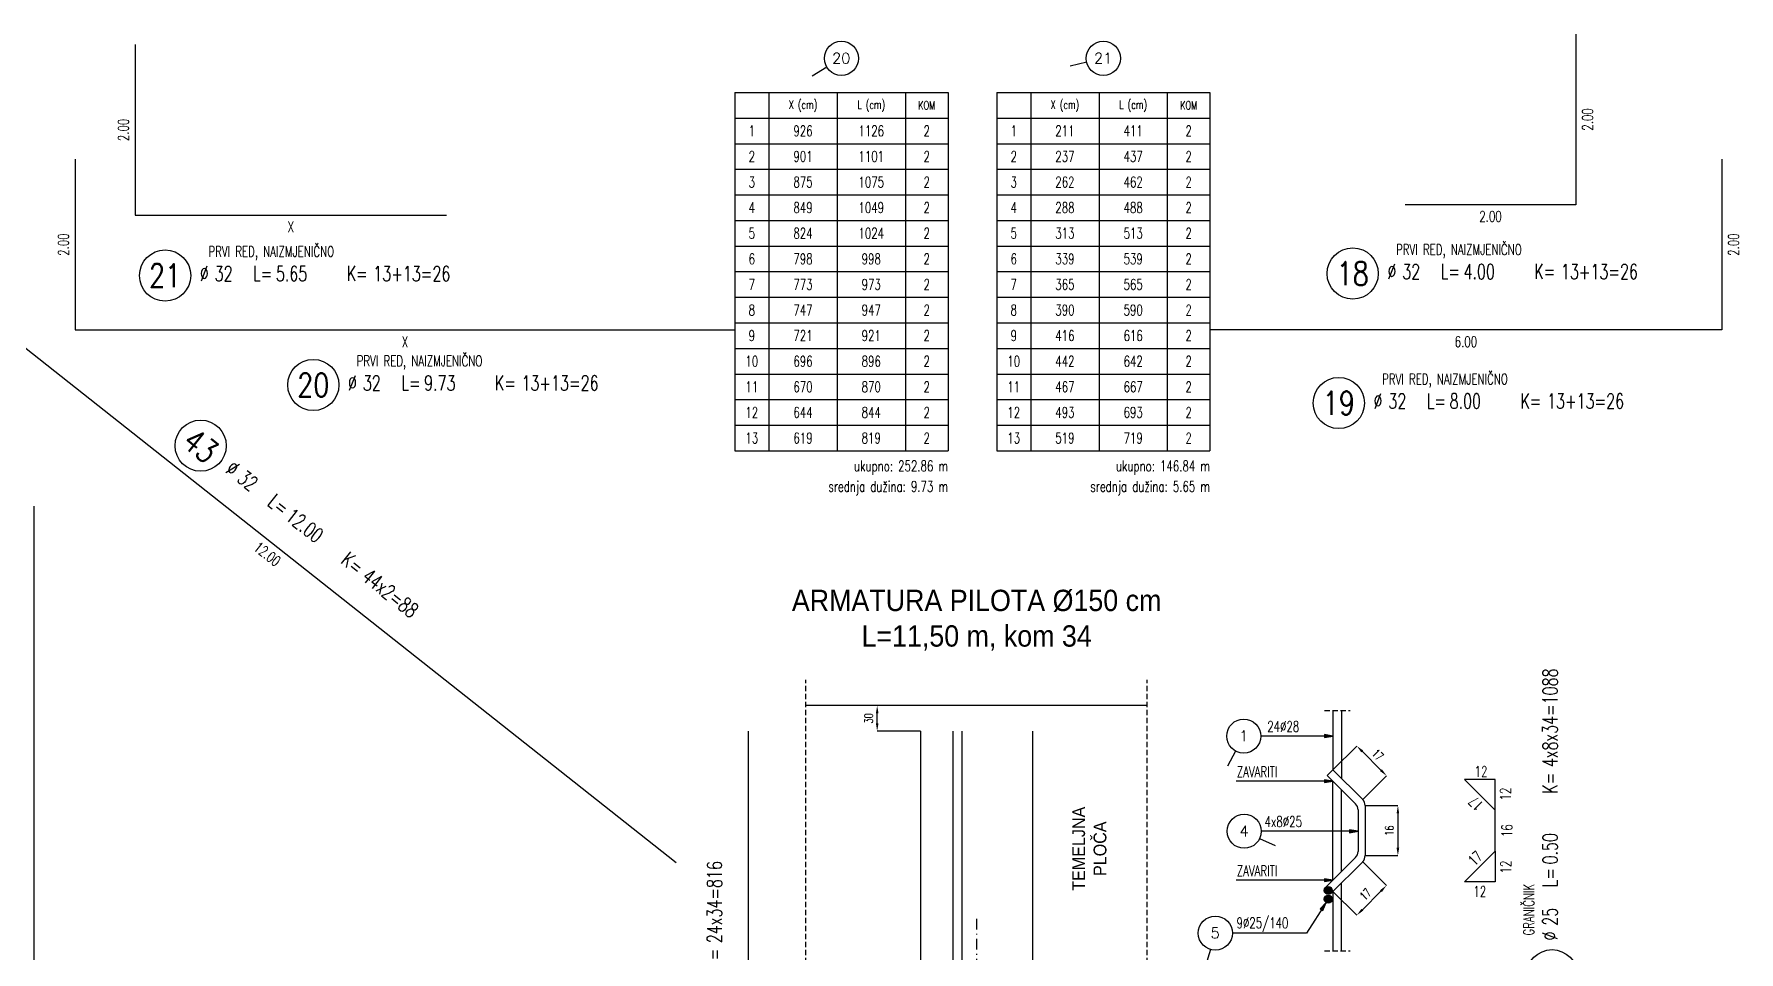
# Model space of a CAD drawing. Extents: x 25615 to 36352, y 68211 to 72666.
# Drawn here: x 28247 to 30245, y 69952 to 71028 of the extents above; entities that cross this region are included whole.
import ezdxf
from ezdxf.enums import TextEntityAlignment as Align

# ---------------------------------------------------------------- set-up
doc = ezdxf.new("R2010")
doc.units = 0
doc.header["$LTSCALE"] = 50
doc.header["$PDMODE"] = 34
doc.header["$PDSIZE"] = 5
doc.linetypes.add('CENTER', pattern=[0.47, 0.25, -0.1, 0.02, -0.1])
doc.linetypes.add('HIDDEN2', pattern=[0.1875, 0.125, -0.0625])
doc.layers.get('DEFPOINTS').update_dxf_attribs({"linetype": 'CONTINUOUS'})
for name, color, linetype in [('ARM', 1, 'CONTINUOUS'), ('ARM-I', 6, 'CONTINUOUS'), ('BETON', 7, 'CONTINUOUS'), ('CRTICA', 7, 'CONTINUOUS'), ('KOTE', 4, 'CONTINUOUS'), ('NEVIDLJIVO', 9, 'HIDDEN2'), ('OSI', 2, 'CENTER'), ('TANKO', 8, 'CONTINUOUS'), ('TEKST', 7, 'CONTINUOUS')]:
    doc.layers.add(name, color=color, linetype=linetype)
doc.styles.add('KOTE', font='romans.shx', dxfattribs={"width": 0.7})
doc.styles.get("Standard").update_dxf_attribs({"font": 'romans.shx', "width": 0.9})
doc.dimstyles.new('M-50', dxfattribs={"dimscale": 50, "dimtxt": 0.2, "dimasz": 0.185, "dimexe": 0, "dimexo": 0, "dimgap": 0.1, "dimtad": 1, "dimdec": 0, "dimzin": 0, "dimdsep": 46, "dimtxsty": 'KOTE', "dimcen": 0.09, "dimclrd": 256, "dimclre": 256, "dimclrt": 2, "dimadec": 0, "dimazin": 0, "dimtfac": 1, "dimtdec": 0, "dimtix": 1, "dimtmove": 2, "dimatfit": 3, "dimfxl": 0, "dimtolj": 1, "dimtzin": 0, "dimarcsym": 0})

# ---------------------------------------------------------------- blocks, each defined once
blk = doc.blocks.new('*D287')
at = {"layer": 'DEFPOINTS', "color": 0}
for p in [(29769.6, 70165.2), (29832.4, 70158.3), (29804.5, 70130.3)]:
    blk.add_point(p, dxfattribs=at)
at = {"layer": 'TANKO', "lineweight": -2}
for p, q in [((29769.6, 70165.2), (29797.6, 70193.1)), ((29804.1, 70186.6), (29825.9, 70164.8)), ((29804.5, 70130.3), (29832.4, 70158.3))]:
    blk.add_line(p, q, dxfattribs=at)
at = {"layer": 'TANKO'}
for points in [[(29805.2, 70187.7), (29803, 70185.5), (29797.6, 70193.1)], [(29827, 70165.9), (29824.8, 70163.7), (29832.4, 70158.3)]]:
    blk.add_solid(points, dxfattribs=at)
at = {"layer": 'TANKO', "color": 2, "insert": (29822.1, 70182.8), "char_height": 10, "attachment_point": 5, "rotation": 315.02, "style": 'KOTE'}
blk.add_mtext('\\A1;{\\fRomanS|b0|i0|c238|p2;17}', dxfattribs=at)
blk = doc.blocks.new('*D288')
at = {"layer": 'DEFPOINTS', "color": 0}
for p in [(29804.5, 70057.5), (29769.6, 70022.7), (29832.4, 70029.6)]:
    blk.add_point(p, dxfattribs=at)
at = {"layer": 'TANKO', "lineweight": -2}
for p, q in [((29804.5, 70057.5), (29832.4, 70029.6)), ((29769.6, 70022.7), (29797.6, 69994.7)), ((29804.1, 70001.2), (29825.9, 70023))]:
    blk.add_line(p, q, dxfattribs=at)
at = {"layer": 'TANKO'}
for points in [[(29824.8, 70024.1), (29827, 70021.9), (29832.4, 70029.6)], [(29803, 70002.3), (29805.2, 70000.2), (29797.6, 69994.7)]]:
    blk.add_solid(points, dxfattribs=at)
at = {"layer": 'TANKO', "color": 2, "insert": (29807.9, 70019.2), "char_height": 10, "attachment_point": 5, "rotation": 44.98, "style": 'KOTE'}
blk.add_mtext('\\A1;{\\fRomanS|b0|i0|c238|p2;17}', dxfattribs=at)
blk = doc.blocks.new('*D289')
at = {"layer": 'DEFPOINTS', "color": 0}
for p in [(29807.4, 70123.2), (29807.4, 70064.6), (29845.8, 70064.6)]:
    blk.add_point(p, dxfattribs=at)
at = {"layer": 'TANKO', "lineweight": -2}
for p, q in [((29807.4, 70123.2), (29845.8, 70123.2)), ((29845.8, 70114), (29845.8, 70073.8)), ((29807.4, 70064.6), (29845.8, 70064.6))]:
    blk.add_line(p, q, dxfattribs=at)
at = {"layer": 'TANKO'}
for points in [[(29844.2, 70114), (29847.3, 70114), (29845.8, 70123.2)], [(29844.2, 70073.8), (29847.3, 70073.8), (29845.8, 70064.6)]]:
    blk.add_solid(points, dxfattribs=at)
at = {"layer": 'TANKO', "color": 2, "insert": (29835.7, 70093.9), "char_height": 10, "attachment_point": 5, "rotation": 90, "style": 'KOTE'}
blk.add_mtext('\\A1;{\\fRomanS|b0|i0|c238|p2;16}', dxfattribs=at)
blk = doc.blocks.new('STR')
at = {"layer": 'KOTE', "color": 9}
blk.add_lwpolyline([(-1, 0.17), (-1, -0.17), (0, 0)], close=True, dxfattribs=at)
at = {"layer": 'KOTE', "color": 9, "linetype": 'ByBlock'}
blk.add_solid([(-1, 0.17), (-1, -0.17), (0, 0)], dxfattribs=at)
blk = doc.blocks.new('P')
at = {"layer": 'KOTE'}
blk.add_circle((0, 0), 0.4, dxfattribs=at)
blk.add_attdef('P', text='', height=0.25, dxfattribs=at).set_placement((-0.004, 0.004), align=Align.MIDDLE)
blk = doc.blocks.new('POZ')
at = {"layer": 'ARM-I'}
blk.add_circle((0, 0), 0.6, dxfattribs=at)
at = {"layer": 'ARM', "width": 0.7}
for s, p in [('%%c', (0.814, -0.125)), ('L=', (2.064, -0.125)), ('K=', (4.256, -0.125))]:
    blk.add_text(s, height=0.35, dxfattribs=at).set_placement(p)
for tag, p in [('VA', (0.879, 0.435)), ('FI', (1.162, -0.13)), ('DUZ', (2.598, -0.13)), ('KOM', (4.881, -0.13))]:
    blk.add_attdef(tag, p, '', height=0.35, dxfattribs=at)
at = {"layer": 'ARM', "width": 0.7, "flags": 1}
for tag, p in [('TIP', (1.038, -0.896)), ('A', (1.162, -1.411)), ('B', (1.162, -1.918)), ('C', (1.162, -2.426)), ('D', (1.162, -2.934)), ('E', (1.162, -3.441)), ('F', (1.162, -3.949)), ('G', (1.162, -4.457)), ('H', (1.162, -4.964)), ('I', (1.162, -5.472)), ('J', (1.162, -5.98)), ('K', (1.162, -6.487)), ('L', (1.162, -6.995)), ('M', (1.162, -7.503)), ('N', (1.162, -8.011))]:
    blk.add_attdef(tag, p, '', height=0.35, dxfattribs=at)
at = {"layer": 'ARM-I', "width": 0.8}
blk.add_attdef('POZ', text='', height=0.55, dxfattribs=at).set_placement((0, 0), align=Align.MIDDLE)
blk = doc.blocks.new('*D324')
at = {"layer": 'DEFPOINTS', "color": 0}
for p in [(29235.4, 70240.5), (29286.4, 70240.5), (29286.4, 70210.5)]:
    blk.add_point(p, dxfattribs=at)
at = {"layer": 'TANKO', "lineweight": -2}
for p, q in [((29286.4, 70240.5), (29235.4, 70240.5)), ((29235.4, 70219.8), (29235.4, 70231.3)), ((29286.4, 70210.5), (29235.4, 70210.5))]:
    blk.add_line(p, q, dxfattribs=at)
at = {"layer": 'TANKO'}
for points in [[(29233.9, 70231.3), (29237, 70231.3), (29235.4, 70240.5)], [(29233.9, 70219.8), (29237, 70219.8), (29235.4, 70210.5)]]:
    blk.add_solid(points, dxfattribs=at)
at = {"layer": 'TANKO', "color": 2, "insert": (29225.4, 70225.5), "char_height": 10, "attachment_point": 5, "rotation": 90, "style": 'KOTE'}
blk.add_mtext('\\A1;30', dxfattribs=at)

msp = doc.modelspace()

# ---------------------------------------------------------------- hatches: boundary and pattern name
at = {"layer": 'ARM'}
h = msp.add_hatch(color=256, dxfattribs=at)
edge = h.paths.add_edge_path()
edge.add_arc((29764.1, 70013.6), 4.68, 0, 360)
edge = h.paths.add_edge_path()
edge.add_arc((29764.1, 70023.8), 4.68, 0, 360)

# ---------------------------------------------------------------- linework, layer by layer
for p, q in [((29769.6, 70234.8), (29769.6, 70165.2)), ((29779.8, 70234.8), (29779.8, 70155)), ((29286.4, 70210.5), (29286.4, 68800.5)), ((29324.2, 70210.5), (29324.2, 68800.5)), ((29334.7, 70210.5), (29334.7, 68800.5)), ((29417.6, 70210.5), (29417.6, 68800.5)), ((29769.6, 70165.2), (29763, 70158.5)), ((29763, 70158.5), (29796.1, 70125.4)), ((29769.6, 70165.2), (29804.5, 70130.3)), ((29769.6, 70035.9), (29769.6, 70151.9)), ((29779.8, 70046.1), (29779.8, 70141.7)), ((29799.1, 70118.4), (29799.1, 70069.4)), ((29807.4, 70123.2), (29807.4, 70064.6)), ((29760.8, 70027.1), (29796.1, 70062.4)), ((29767.5, 70020.5), (29804.5, 70057.5)), ((29769.6, 70022.7), (29769.6, 69953)), ((29779.8, 69953), (29779.8, 70032.8))]:
    msp.add_line(p, q, dxfattribs=at)
for centre in [(29764.1, 70023.8), (29764.1, 70013.6)]:
    msp.add_circle(centre, 4.68, dxfattribs=at)
for centre, start, end in [((29789.1, 70118.4), 0, 45.02), ((29797.4, 70123.2), 0, 45.02), ((29789.1, 70069.4), 314.98, 0), ((29797.4, 70064.6), 314.98, 0)]:
    msp.add_arc(centre, 10, start, end, dxfattribs=at)
at = {"layer": 'ARM-I', "elevation": 0}
for points in [[(30054.3, 71027.5), (30054.3, 70827.5), (29854.3, 70827.5)], [(28365.6, 71015.2), (28365.6, 70815.2), (28730.6, 70815.2)], [(28295.5, 70880.8), (28295.5, 70680.8), (29068.5, 70680.8)], [(30225.5, 70880.8), (30225.5, 70680.8), (29625.5, 70680.8)], [(28247.4, 69374.3), (28247.4, 70474.3)]]:
    msp.add_lwpolyline(points, dxfattribs=at)
at = {"layer": 'ARM-I'}
for points in [[(28058.4, 70801), (28999.7, 70056.7)], [(29084.5, 69505.5), (29084.5, 70210.5)], [(29923.8, 70033.9), (29959.8, 70069.9), (29959.8, 70117.9), (29923.8, 70153.9)]]:
    msp.add_lwpolyline(points, dxfattribs=at)
at = {"layer": 'BETON'}
msp.add_line((29552, 70240.5), (29152, 70240.5), dxfattribs=at)
at = {"layer": 'CRTICA'}
for p, q in [((29176.5, 70988.6, 0), (29159.4, 70978.1, 0)), ((29481, 70994.6, 0), (29461.5, 70990.1, 0)), ((29655.5, 70187.1), (29646, 70169.6)), ((29683.7, 70084.7), (29701.8, 70076.3)), ((29626, 69954.6), (29620.1, 69935.5))]:
    msp.add_line(p, q, dxfattribs=at)
at = {"layer": 'NEVIDLJIVO'}
for p, q in [((29152, 69910.5), (29152, 70270.5)), ((29552, 69910.5), (29552, 70270.5)), ((29759.6, 70234.8), (29789.8, 70234.8)), ((29759.6, 69953), (29789.8, 69953))]:
    msp.add_line(p, q, dxfattribs=at)
at = {"layer": 'OSI'}
msp.add_line((29352, 69990.5), (29352, 68740.5), dxfattribs=at)
at = {"layer": 'TANKO'}
for p, q in [((29068.5, 70959.1, 0), (29318.5, 70959.1, 0)), ((29068.5, 70959.1, 0), (29068.5, 70539.1, 0)), ((29108.5, 70959.1, 0), (29108.5, 70539.1, 0)), ((29188.5, 70959.1, 0), (29188.5, 70539.1, 0)), ((29268.5, 70959.1, 0), (29268.5, 70539.1, 0)), ((29318.5, 70959.1, 0), (29318.5, 70539.1, 0)), ((29375.5, 70959.1, 0), (29625.5, 70959.1, 0)), ((29375.5, 70959.1, 0), (29375.5, 70539.1, 0)), ((29415.5, 70959.1, 0), (29415.5, 70539.1, 0)), ((29495.5, 70959.1, 0), (29495.5, 70539.1, 0)), ((29575.5, 70959.1, 0), (29575.5, 70539.1, 0)), ((29625.5, 70959.1, 0), (29625.5, 70539.1, 0)), ((29068.5, 70929.1, 0), (29318.5, 70929.1, 0)), ((29375.5, 70929.1, 0), (29625.5, 70929.1, 0)), ((29068.5, 70899.1, 0), (29318.5, 70899.1, 0)), ((29375.5, 70899.1, 0), (29625.5, 70899.1, 0)), ((29068.5, 70869.1, 0), (29318.5, 70869.1, 0)), ((29375.5, 70869.1, 0), (29625.5, 70869.1, 0)), ((29068.5, 70839.1, 0), (29318.5, 70839.1, 0)), ((29375.5, 70839.1, 0), (29625.5, 70839.1, 0)), ((29068.5, 70809.1, 0), (29318.5, 70809.1, 0)), ((29375.5, 70809.1, 0), (29625.5, 70809.1, 0)), ((29068.5, 70779.1, 0), (29318.5, 70779.1, 0)), ((29375.5, 70779.1, 0), (29625.5, 70779.1, 0)), ((29068.5, 70749.1, 0), (29318.5, 70749.1, 0)), ((29375.5, 70749.1, 0), (29625.5, 70749.1, 0)), ((29068.5, 70719.1, 0), (29318.5, 70719.1, 0)), ((29375.5, 70719.1, 0), (29625.5, 70719.1, 0)), ((29068.5, 70689.1, 0), (29318.5, 70689.1, 0)), ((29375.5, 70689.1, 0), (29625.5, 70689.1, 0)), ((29068.5, 70659.1, 0), (29318.5, 70659.1, 0)), ((29375.5, 70659.1, 0), (29625.5, 70659.1, 0)), ((29068.5, 70629.1, 0), (29318.5, 70629.1, 0)), ((29375.5, 70629.1, 0), (29625.5, 70629.1, 0)), ((29068.5, 70599.1, 0), (29318.5, 70599.1, 0)), ((29375.5, 70599.1, 0), (29625.5, 70599.1, 0)), ((29068.5, 70569.1, 0), (29318.5, 70569.1, 0)), ((29375.5, 70569.1, 0), (29625.5, 70569.1, 0)), ((29068.5, 70539.1, 0), (29318.5, 70539.1, 0)), ((29375.5, 70539.1, 0), (29625.5, 70539.1, 0)), ((29769.6, 70204.7), (29685.1, 70204.7)), ((29769.6, 70151.9), (29656.2, 70151.9)), ((29799.1, 70093.2), (29685.6, 70093.2)), ((29769.6, 70035.9), (29656.2, 70035.9)), ((29761.6, 70009.7), (29738.6, 69973.8)), ((29738.6, 69973.8), (29651.8, 69973.8))]:
    msp.add_line(p, q, dxfattribs=at)
for points in [[(29959.8, 70117.9), (29959.8, 70153.9), (29923.8, 70153.9)], [(29959.8, 70069.9), (29959.8, 70033.9), (29923.8, 70033.9)]]:
    msp.add_lwpolyline(points, dxfattribs=at)

# ---------------------------------------------------------------- block references
at = {"layer": 'KOTE', "xscale": 50, "yscale": 50, "zscale": 50}
for p, values in [((29792.8, 70746.9, 0), {'POZ': '18', 'FI': '32', 'DUZ': '4.00', 'KOM': '13+13=26'}), ((28400.8, 70744.5, 0), {'POZ': '21', 'FI': '32', 'DUZ': '5.65', 'KOM': '13+13=26'}), ((28574.5, 70616.3, 0), {'POZ': '20', 'FI': '32', 'DUZ': '9.73', 'KOM': '13+13=26'}), ((29776.5, 70595.1, 0), {'POZ': '19', 'FI': '32', 'DUZ': '8.00', 'KOM': '13+13=26'})]:
    msp.add_blockref('POZ', p, dxfattribs=at).add_auto_attribs(values)
for p, rotation, values in [((28442.5, 70545.1), 321.6666598909479, {'POZ': '43', 'FI': '32', 'DUZ': '12.00', 'KOM': '44x2=88'}), ((30026.4, 69924.4), 90, {'POZ': '4', 'FI': '25', 'DUZ': '0.50', 'KOM': '4x8x34=1088'}), ((29047, 69718), 90, {'POZ': '2', 'FI': '28', 'DUZ': '7.05', 'KOM': '24x34=816'})]:
    msp.add_blockref('POZ', p, dxfattribs=dict(at, rotation=rotation)).add_auto_attribs(values)
at = {"layer": 'KOTE'}
ref = msp.add_blockref('P', (29665.1, 70204.7), dxfattribs=dict(at, xscale=50, yscale=50, zscale=50))
ref.add_attrib('P', '1', dxfattribs={"height": 12.5}).set_placement((29664.9, 70204.9), align=Align.MIDDLE)
at = {"layer": 'KOTE', "xscale": 10, "yscale": 10, "zscale": 10}
for p in [(29769.6, 70204.7), (29769.6, 70151.9), (29799.1, 70093.2), (29769.6, 70035.9)]:
    msp.add_blockref('STR', p, dxfattribs=at)
at = {"layer": 'KOTE'}
ref = msp.add_blockref('P', (29665.6, 70093.2), dxfattribs=dict(at, xscale=50, yscale=50, zscale=50))
ref.add_attrib('P', '4', dxfattribs={"height": 12.5}).set_placement((29665.4, 70093.4), align=Align.MIDDLE)
ref = msp.add_blockref('P', (29631.8, 69973.8), dxfattribs=dict(at, xscale=50, yscale=50, zscale=50))
ref.add_attrib('P', '5', dxfattribs={"height": 12.5}).set_placement((29631.6, 69974), align=Align.MIDDLE)
at = {"layer": 'TANKO'}
ref = msp.add_blockref('P', (29193.5, 70999.1, 0), dxfattribs=dict(at, xscale=50, yscale=50, zscale=50))
ref.add_attrib('P', '20', dxfattribs={"layer": 'KOTE', "height": 12.5}).set_placement((29193.3, 70999.3, 0), align=Align.MIDDLE)
ref = msp.add_blockref('P', (29500.5, 70999.1, 0), dxfattribs=dict(at, xscale=50, yscale=50, zscale=50))
ref.add_attrib('P', '21', dxfattribs={"layer": 'KOTE', "height": 12.5}).set_placement((29500.3, 70999.3, 0), align=Align.MIDDLE)
at = {"layer": 'TANKO', "xscale": 10, "yscale": 10, "zscale": 10, "rotation": 57.40762495746308}
msp.add_blockref('STR', (29761.6, 70009.7), dxfattribs=at)

# ---------------------------------------------------------------- texts
at = {"layer": 'KOTE', "style": 'KOTE', "width": 0.7}
for s, rotation, p in [('2.00', 90, (30068.1, 70927.5, 0)), ('2.00', 90, (28351.9, 70915.2, 0)), ('2.00', 90, (28281.7, 70780.8, 0)), ('2.00', 90, (30239.2, 70780.8, 0)), ('12.00', 321.6667, (28520.6, 70418.1)), ('12', 90, (29971.8, 70136.8)), ('17', 135, (29937.2, 70125.6)), ('16', 90, (29973.6, 70093.9)), ('17', 45, (29936.5, 70061.5)), ('12', 90, (29972.1, 70051.3)), ('GRANIČNIK', 90, (29997.4, 70001.3))]:
    msp.add_text(s, height=12.5, rotation=rotation, dxfattribs=at).set_placement(p, align=Align.MIDDLE)
for s, p in [('2.00', (29954.3, 70813.8, 0)), ('X', (28548.1, 70801.5, 0)), ('PRVI RED, NAIZMJENIČNO', (28525.3, 70772.6, 0)), ('PRVI RED, NAIZMJENIČNO', (29917.3, 70774.9, 0)), ('X', (28682, 70667, 0)), ('6.00', (29925.5, 70667, 0)), ('PRVI RED, NAIZMJENIČNO', (28699, 70644.3, 0)), ('PRVI RED, NAIZMJENIČNO', (29901, 70623.1, 0)), ('24%%c28', (29711.4, 70216)), ('ZAVARITI', (29680.7, 70162.8)), ('12', (29943.3, 70163.4)), ('4x8%%c25', (29711.4, 70104.5)), ('ZAVARITI', (29680.7, 70046.8)), ('12', (29941.8, 70022.6)), ('9%%C25/140', (29687, 69984.9))]:
    msp.add_text(s, height=12.5, dxfattribs=at).set_placement(p, align=Align.MIDDLE)
at = {"layer": 'TANKO', "style": 'KOTE', "width": 0.7}
for s, height, p in [('X (cm)', 10, (29148.5, 70944.1, 0)), ('L (cm)', 10, (29228.5, 70944.1, 0)), ('KOM', 10, (29293.5, 70944.1, 0)), ('X (cm)', 10, (29455.5, 70944.1, 0)), ('L (cm)', 10, (29535.5, 70944.1, 0)), ('KOM', 10, (29600.5, 70944.1, 0)), ('1', 12.5, (29088.5, 70914.1, 0)), ('926', 12.5, (29148.5, 70914.1, 0)), ('1126', 12.5, (29228.5, 70914.1, 0)), ('2', 12.5, (29293.5, 70914.1, 0)), ('1', 12.5, (29395.5, 70914.1, 0)), ('211', 12.5, (29455.5, 70914.1, 0)), ('411', 12.5, (29535.5, 70914.1, 0)), ('2', 12.5, (29600.5, 70914.1, 0)), ('2', 12.5, (29088.5, 70884.1, 0)), ('901', 12.5, (29148.5, 70884.1, 0)), ('1101', 12.5, (29228.5, 70884.1, 0)), ('2', 12.5, (29293.5, 70884.1, 0)), ('2', 12.5, (29395.5, 70884.1, 0)), ('237', 12.5, (29455.5, 70884.1, 0)), ('437', 12.5, (29535.5, 70884.1, 0)), ('2', 12.5, (29600.5, 70884.1, 0)), ('3', 12.5, (29088.5, 70854.1, 0)), ('875', 12.5, (29148.5, 70854.1, 0)), ('1075', 12.5, (29228.5, 70854.1, 0)), ('2', 12.5, (29293.5, 70854.1, 0)), ('3', 12.5, (29395.5, 70854.1, 0)), ('262', 12.5, (29455.5, 70854.1, 0)), ('462', 12.5, (29535.5, 70854.1, 0)), ('2', 12.5, (29600.5, 70854.1, 0)), ('4', 12.5, (29088.5, 70824.1, 0)), ('849', 12.5, (29148.5, 70824.1, 0)), ('1049', 12.5, (29228.5, 70824.1, 0)), ('2', 12.5, (29293.5, 70824.1, 0)), ('4', 12.5, (29395.5, 70824.1, 0)), ('288', 12.5, (29455.5, 70824.1, 0)), ('488', 12.5, (29535.5, 70824.1, 0)), ('2', 12.5, (29600.5, 70824.1, 0)), ('5', 12.5, (29088.5, 70794.1, 0)), ('824', 12.5, (29148.5, 70794.1, 0)), ('1024', 12.5, (29228.5, 70794.1, 0)), ('2', 12.5, (29293.5, 70794.1, 0)), ('5', 12.5, (29395.5, 70794.1, 0)), ('313', 12.5, (29455.5, 70794.1, 0)), ('513', 12.5, (29535.5, 70794.1, 0)), ('2', 12.5, (29600.5, 70794.1, 0)), ('6', 12.5, (29088.5, 70764.1, 0)), ('798', 12.5, (29148.5, 70764.1, 0)), ('998', 12.5, (29228.5, 70764.1, 0)), ('2', 12.5, (29293.5, 70764.1, 0)), ('6', 12.5, (29395.5, 70764.1, 0)), ('339', 12.5, (29455.5, 70764.1, 0)), ('539', 12.5, (29535.5, 70764.1, 0)), ('2', 12.5, (29600.5, 70764.1, 0)), ('7', 12.5, (29088.5, 70734.1, 0)), ('773', 12.5, (29148.5, 70734.1, 0)), ('973', 12.5, (29228.5, 70734.1, 0)), ('2', 12.5, (29293.5, 70734.1, 0)), ('7', 12.5, (29395.5, 70734.1, 0)), ('365', 12.5, (29455.5, 70734.1, 0)), ('565', 12.5, (29535.5, 70734.1, 0)), ('2', 12.5, (29600.5, 70734.1, 0)), ('8', 12.5, (29088.5, 70704.1, 0)), ('747', 12.5, (29148.5, 70704.1, 0)), ('947', 12.5, (29228.5, 70704.1, 0)), ('2', 12.5, (29293.5, 70704.1, 0)), ('8', 12.5, (29395.5, 70704.1, 0)), ('390', 12.5, (29455.5, 70704.1, 0)), ('590', 12.5, (29535.5, 70704.1, 0)), ('2', 12.5, (29600.5, 70704.1, 0)), ('9', 12.5, (29088.5, 70674.1, 0)), ('721', 12.5, (29148.5, 70674.1, 0)), ('921', 12.5, (29228.5, 70674.1, 0)), ('2', 12.5, (29293.5, 70674.1, 0)), ('9', 12.5, (29395.5, 70674.1, 0)), ('416', 12.5, (29455.5, 70674.1, 0)), ('616', 12.5, (29535.5, 70674.1, 0)), ('2', 12.5, (29600.5, 70674.1, 0)), ('10', 12.5, (29088.5, 70644.1, 0)), ('696', 12.5, (29148.5, 70644.1, 0)), ('896', 12.5, (29228.5, 70644.1, 0)), ('2', 12.5, (29293.5, 70644.1, 0)), ('10', 12.5, (29395.5, 70644.1, 0)), ('442', 12.5, (29455.5, 70644.1, 0)), ('642', 12.5, (29535.5, 70644.1, 0)), ('2', 12.5, (29600.5, 70644.1, 0)), ('11', 12.5, (29088.5, 70614.1, 0)), ('670', 12.5, (29148.5, 70614.1, 0)), ('870', 12.5, (29228.5, 70614.1, 0)), ('2', 12.5, (29293.5, 70614.1, 0)), ('11', 12.5, (29395.5, 70614.1, 0)), ('467', 12.5, (29455.5, 70614.1, 0)), ('667', 12.5, (29535.5, 70614.1, 0)), ('2', 12.5, (29600.5, 70614.1, 0)), ('12', 12.5, (29088.5, 70584.1, 0)), ('644', 12.5, (29148.5, 70584.1, 0)), ('844', 12.5, (29228.5, 70584.1, 0)), ('2', 12.5, (29293.5, 70584.1, 0)), ('12', 12.5, (29395.5, 70584.1, 0)), ('493', 12.5, (29455.5, 70584.1, 0)), ('693', 12.5, (29535.5, 70584.1, 0)), ('2', 12.5, (29600.5, 70584.1, 0)), ('13', 12.5, (29088.5, 70554.1, 0)), ('619', 12.5, (29148.5, 70554.1, 0)), ('819', 12.5, (29228.5, 70554.1, 0)), ('2', 12.5, (29293.5, 70554.1, 0)), ('13', 12.5, (29395.5, 70554.1, 0)), ('519', 12.5, (29455.5, 70554.1, 0)), ('719', 12.5, (29535.5, 70554.1, 0)), ('2', 12.5, (29600.5, 70554.1, 0))]:
    msp.add_text(s, height=height, dxfattribs=at).set_placement(p, align=Align.MIDDLE)
for s, p in [('ukupno: 252.86 m', (29318.5, 70515.1, 0)), ('ukupno: 146.84 m', (29625.5, 70515.1, 0)), ('srednja dužina: 9.73 m', (29318.5, 70491.1, 0)), ('srednja dužina: 5.65 m', (29625.5, 70491.1, 0))]:
    msp.add_text(s, height=12.5, dxfattribs=at).set_placement(p, align=Align.RIGHT)
at = {"layer": 'TEKST', "insert": (29352, 70340.6), "char_height": 25, "attachment_point": 5}
msp.add_mtext('{\\fArial|b0|i0|c238|p34;ARMATURA PILOTA %%c150 cm \\PL=11,50 m, kom 34}', dxfattribs=at)
at = {"layer": 'TEKST', "insert": (29484.2, 70072.7), "char_height": 15, "attachment_point": 5, "rotation": 90}
msp.add_mtext('{\\fArial|b0|i0|c238|p34;TEMELJNA\\PPLOČA}', dxfattribs=at)

# ---------------------------------------------------------------- dimensions: what is measured, and where the dimension line sits
at = {"layer": 'TANKO'}
dim = msp.add_linear_dim(base=(29235.4, 70240.5), p1=(29286.4, 70210.5), p2=(29286.4, 70240.5), angle=90, dimstyle='M-50', dxfattribs=at)
dim.commit()
dim.dimension.update_dxf_attribs({"geometry": '*D324', "text_midpoint": (29225.4, 70225.5)})
for p1, p2, distance, text, picture, middle in [((29769.6, 70165.2), (29804.5, 70130.3), 39.5, '{\\fRomanS|b0|i0|c238|p2;17}', '*D287', (29822.1, 70182.8)), ((29807.4, 70123.2), (29807.4, 70064.6), 38.3, '{\\fRomanS|b0|i0|c238|p2;16}', '*D289', (29835.7, 70093.9)), ((29769.6, 70022.7), (29804.5, 70057.5), -39.5, '{\\fRomanS|b0|i0|c238|p2;17}', '*D288', (29807.9, 70019.2))]:
    dim = msp.add_aligned_dim(p1=p1, p2=p2, distance=distance, text=text, dimstyle='M-50', dxfattribs=at)
    dim.commit()
    dim.dimension.update_dxf_attribs({"geometry": picture, "text_midpoint": middle})

doc.saveas('drawing.dxf')
